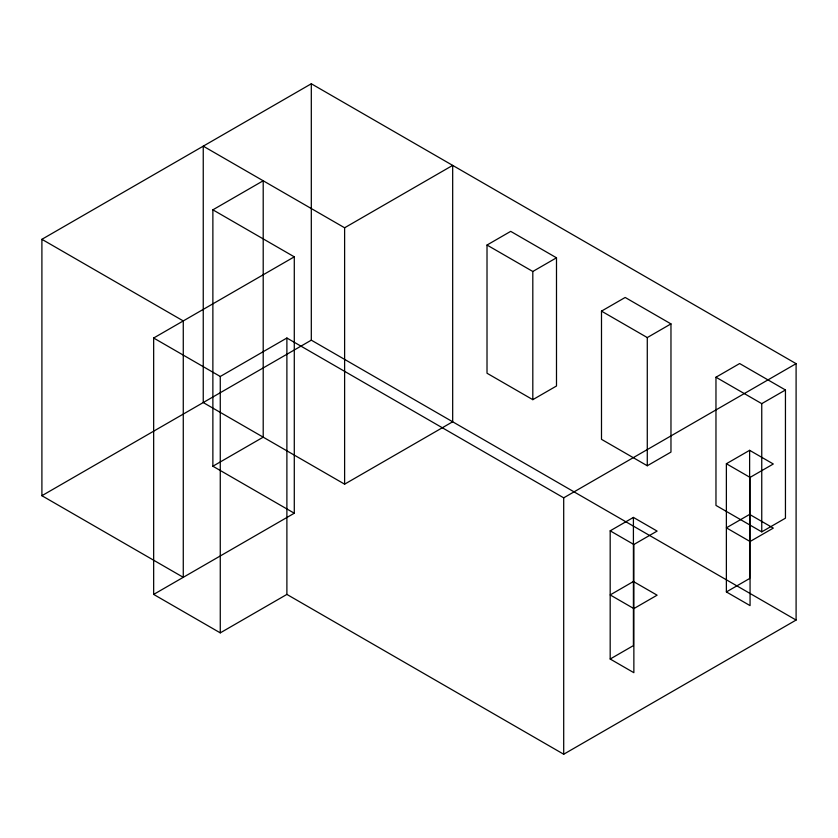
<?xml version="1.0" encoding="UTF-8"?>
<svg xmlns="http://www.w3.org/2000/svg" width="838" height="838" viewBox="0 0 838 838"><rect width="100%" height="100%" fill="white"/><g stroke="black" fill="none" stroke-linecap="round" stroke-linejoin="round"><path stroke-width="1.26" d="M41.9 239.312L183.271 320.933L183.271 577.319L41.9 495.708L41.9 239.312L311.307 83.769L796.1 363.661L796.1 620.057L563.702 754.231L286.889 594.414L220.268 632.868L153.658 594.414L153.658 338.018L294.285 256.837L294.285 513.223L153.658 594.414M212.873 209.825L263.205 180.767L263.205 437.164L212.873 466.221L212.873 209.825L294.285 256.837M344.617 227.779L452.677 165.39L452.677 421.776L344.617 484.165L203.246 402.554L203.246 146.158L344.617 227.779L344.617 484.165M153.658 338.018L220.268 376.482L286.889 338.018L563.702 497.835L796.1 363.661M41.9 495.708L311.307 340.165L796.1 620.057M487.014 245.042L510.698 231.361L556.495 257.8L556.495 385.993L532.811 399.674L487.014 373.235L487.014 245.042L532.811 271.481L556.495 257.8M601.495 311.128L625.179 297.459L670.966 323.897L670.966 452.091L647.282 465.76L601.495 439.332L601.495 311.128L647.282 337.567L670.966 323.897M715.966 377.226L739.65 363.545L785.447 389.984L785.447 518.177L761.752 531.858L715.966 505.419L715.966 377.226L761.752 403.654L785.447 389.984M610.179 530.831L633.413 517.413L657.107 531.083L633.863 544.501L610.179 530.831L610.179 659.024L633.863 672.694L633.863 544.501M726.378 463.739L749.622 450.32L773.306 463.99L750.062 477.409L726.378 463.739L726.378 591.932L750.062 605.612L750.062 477.409M610.179 659.024L633.413 645.606L633.413 517.413M726.378 591.932L749.622 578.513L749.622 450.32M212.873 466.221L294.285 513.223M761.752 403.654L761.752 531.858M647.282 337.567L647.282 465.76M563.702 497.835L563.702 754.231M532.811 271.481L532.811 399.674M311.307 83.769L311.307 340.165M286.889 338.018L286.889 594.414M220.268 376.482L220.268 632.868M633.413 581.509L610.179 594.928L633.863 608.598L657.107 595.179L633.413 581.509M749.622 514.417L726.378 527.835L750.062 541.516L773.306 528.097L749.622 514.417"/></g></svg>
